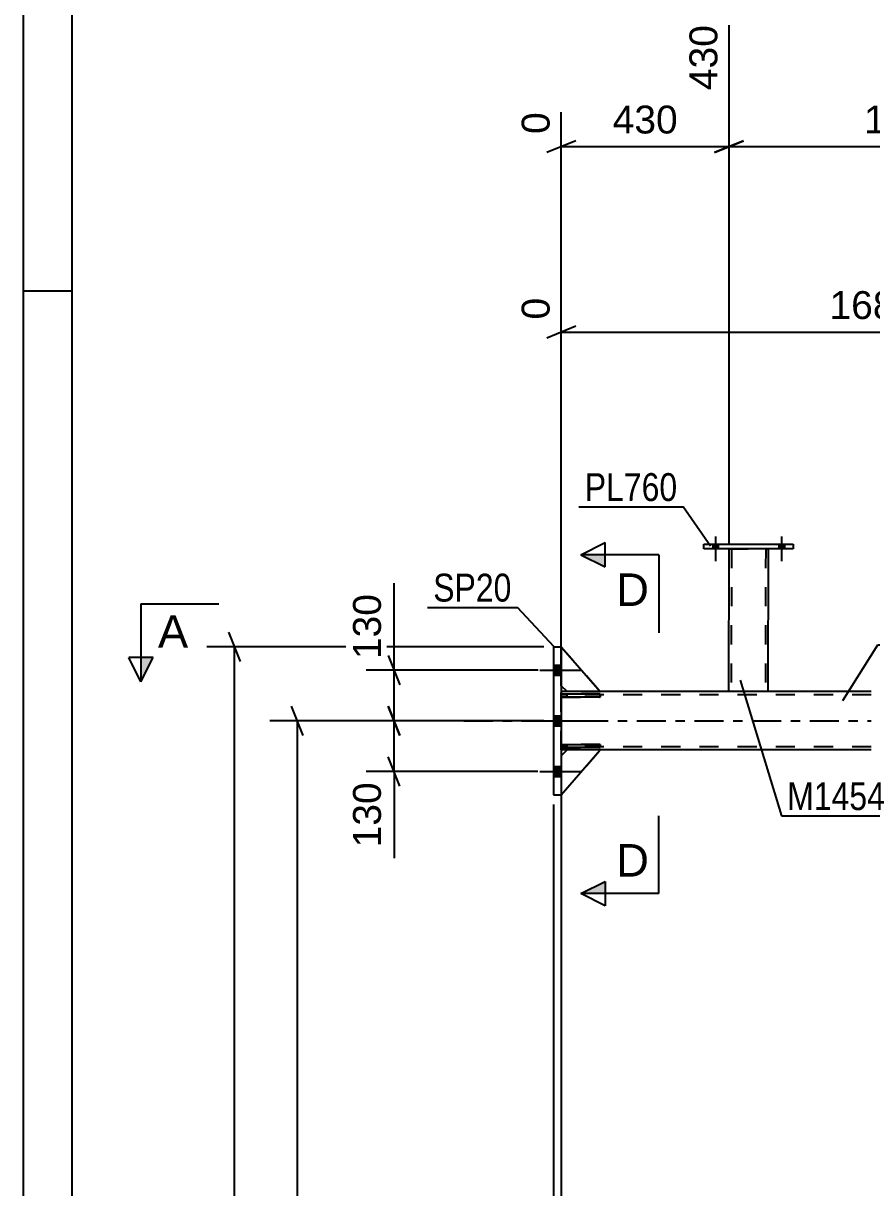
# Model space of a CAD drawing. Header units: millimetres. Extents: x -55 to 786, y -403 to 191.
# Drawn here: x -55.1 to 32, y -47.9 to 71.6 of the extents above; entities that cross this region are included whole.
import ezdxf

# ---------------------------------------------------------------- set-up
doc = ezdxf.new("R2010")
doc.units = ezdxf.units.MM
doc.linetypes.add('DXK_LINE_DOT2', pattern=[3.9198, 1.9599, -1.9599])
doc.linetypes.add('DXK_LINE_DOT3', pattern=[5.9187, 2.979, -0.9799, 0.9799, -0.9799])
doc.styles.add('Arial', font='ARIAL.TTF', dxfattribs={"height": 0.2})
doc.styles.add('Arial Narrow', font='ARIALN.TTF', dxfattribs={"height": 0.2})

# ---------------------------------------------------------------- blocks, each defined once
blk = doc.blocks.new('Unknown-203774531-1113')
at = {"color": 5, "linetype": 'Continuous'}
for p, q in [((-55.08, 191.12), (-55.08, -402.88)), ((-50.08, 186.12), (-50.08, -397.88)), ((-50.08, 44.12), (-55.08, 44.12))]:
    blk.add_line(p, q, dxfattribs=at)
blk = doc.blocks.new('Part-203774531-3390 - 3139')
at = {"color": 7, "linetype": 'DXK_LINE_DOT2'}
for p, q in [((0.16, 3.6), (0.16, 7.6)), ((0.16, 7.6), (4.16, 3)), ((0.76, 3), (0.16, 3.6)), ((4.16, 3), (0.76, 3))]:
    blk.add_line(p, q, dxfattribs=at)
blk = doc.blocks.new('Part-203774531-3388 - 3139')
at = {"color": 7, "linetype": 'DXK_LINE_DOT2'}
for p, q in [((0.76, -3), (0.16, -3.6)), ((0.16, -7.6), (4.16, -3)), ((4.16, -3), (0.76, -3)), ((0.16, -3.6), (0.16, -7.6))]:
    blk.add_line(p, q, dxfattribs=at)
blk = doc.blocks.new('Bolt-203774531-3210 - 3139')
at = {"linetype": 'Continuous'}
for points in [[(15.7, 17.64), (16.26, 17.64), (16.26, 18.12), (15.7, 18.12)], [(15.7, 17.64), (16.26, 17.64), (16.26, 18.12), (15.7, 18.12)], [(22.5, 17.64), (23.06, 17.64), (23.06, 18.12), (22.5, 18.12)], [(22.5, 17.64), (23.06, 17.64), (23.06, 18.12), (22.5, 18.12)]]:
    blk.add_hatch(color=1, dxfattribs=at).paths.add_polyline_path(points)
at = {"color": 1, "linetype": 'Continuous'}
for p, q in [((15.7, 18.12), (15.7, 17.64)), ((15.7, 18.12), (15.7, 17.64)), ((15.98, 18.92), (15.98, 16.4)), ((15.98, 18.92), (15.98, 16.4)), ((16.26, 18.12), (16.26, 17.64)), ((16.26, 18.12), (16.26, 17.64)), ((22.5, 18.12), (22.5, 17.64)), ((22.5, 18.12), (22.5, 17.64)), ((22.78, 18.92), (22.78, 16.4)), ((22.78, 18.92), (22.78, 16.4)), ((23.06, 18.12), (23.06, 17.64)), ((23.06, 18.12), (23.06, 17.64))]:
    blk.add_line(p, q, dxfattribs=at)
blk = doc.blocks.new('Part-203774531-3323 - 3139')
at = {"color": 2, "linetype": 'Continuous'}
for p, q in [((-0.64, 7.6), (0.16, 7.6)), ((-0.64, 7.6), (-0.64, -7.6)), ((0.16, 7.6), (0.16, -7.6)), ((-0.64, -7.6), (0.16, -7.6))]:
    blk.add_line(p, q, dxfattribs=at)
blk = doc.blocks.new('Part-203774531-3722 - 3139')
at = {"color": 2, "linetype": 'Continuous'}
for p, q in [((0.76, 3), (0.16, 3)), ((31.98, 3), (4.16, 3)), ((0.76, -3), (0.16, -3)), ((31.98, -3), (4.16, -3))]:
    blk.add_line(p, q, dxfattribs=at)
at = {"color": 7, "linetype": 'DXK_LINE_DOT2'}
for p, q in [((0.16, -3), (0.16, 3)), ((31.98, 2.68), (0.16, 2.68)), ((4.16, 3), (0.76, 3)), ((31.98, -2.68), (0.16, -2.68)), ((4.16, -3), (0.76, -3))]:
    blk.add_line(p, q, dxfattribs=at)
at = {"color": 7, "linetype": 'DXK_LINE_DOT3'}
blk.add_line((-9.84, 0), (31.98, 0), dxfattribs=at)
blk = doc.blocks.new('Part-203774531-3364 - 3139')
at = {"color": 2, "linetype": 'Continuous'}
for p, q in [((0.76, -3), (0.16, -3.6)), ((0.16, -7.6), (4.16, -3)), ((4.16, -3), (0.76, -3))]:
    blk.add_line(p, q, dxfattribs=at)
at = {"color": 7, "linetype": 'DXK_LINE_DOT2'}
blk.add_line((0.16, -3.6), (0.16, -7.6), dxfattribs=at)
blk = doc.blocks.new('Part-203774531-3389 - 3139')
at = {"color": 2, "linetype": 'Continuous'}
for p, q in [((0.16, 7.6), (4.16, 3)), ((0.76, 3), (0.16, 3.6)), ((4.16, 3), (0.76, 3))]:
    blk.add_line(p, q, dxfattribs=at)
at = {"color": 7, "linetype": 'DXK_LINE_DOT2'}
blk.add_line((0.16, 3.6), (0.16, 7.6), dxfattribs=at)
blk = doc.blocks.new('Part-203774531-3434 - 3139')
at = {"color": 2, "linetype": 'Continuous'}
for p, q in [((0.16, 2.44), (0.16, 2.76)), ((0.16, 2.76), (4.16, 2.76)), ((4.16, 2.44), (0.16, 2.44)), ((4.16, 2.76), (4.16, 2.44))]:
    blk.add_line(p, q, dxfattribs=at)
at = {"color": 7, "linetype": 'DXK_LINE_DOT2'}
blk.add_line((0.76, 2.44), (0.76, 2.76), dxfattribs=at)
blk = doc.blocks.new('Part-203774531-3435 - 3139')
at = {"color": 2, "linetype": 'Continuous'}
for p, q in [((0.16, -2.44), (4.16, -2.44)), ((0.16, -2.44), (0.16, -2.76)), ((4.16, -2.76), (0.16, -2.76)), ((4.16, -2.44), (4.16, -2.76))]:
    blk.add_line(p, q, dxfattribs=at)
at = {"color": 7, "linetype": 'DXK_LINE_DOT2'}
blk.add_line((0.76, -2.76), (0.76, -2.44), dxfattribs=at)
blk = doc.blocks.new('Part-203774531-3436 - 3139')
at = {"color": 7, "linetype": 'DXK_LINE_DOT2'}
for p, q in [((4.16, 2.76), (0.16, 2.76)), ((0.16, 2.76), (0.16, 2.44)), ((0.16, 2.44), (4.16, 2.44)), ((0.76, 2.44), (0.76, 2.76)), ((4.16, 2.44), (4.16, 2.76))]:
    blk.add_line(p, q, dxfattribs=at)
blk = doc.blocks.new('Bolt-203774531-3641 - 3139')
at = {"linetype": 'Continuous'}
for points in [[(0.16, 4.68), (0.16, 5.72), (-0.64, 5.72), (-0.64, 4.68)], [(0.16, 4.68), (0.16, 5.72), (-0.64, 5.72), (-0.64, 4.68)], [(0.16, 4.68), (0.16, 5.72), (-0.64, 5.72), (-0.64, 4.68)], [(0.16, -0.52), (0.16, 0.52), (-0.64, 0.52), (-0.64, -0.52)], [(0.16, -0.52), (0.16, 0.52), (-0.64, 0.52), (-0.64, -0.52)], [(0.16, -5.72), (0.16, -4.68), (-0.64, -4.68), (-0.64, -5.72)], [(0.16, -5.72), (0.16, -4.68), (-0.64, -4.68), (-0.64, -5.72)], [(0.16, -5.72), (0.16, -4.68), (-0.64, -4.68), (-0.64, -5.72)]]:
    blk.add_hatch(color=1, dxfattribs=at).paths.add_polyline_path(points)
at = {"color": 1, "linetype": 'Continuous'}
for p, q in [((-2.04, 5.2), (2.16, 5.2)), ((-2.04, 5.2), (2.16, 5.2)), ((-2.04, 5.2), (2.16, 5.2)), ((-0.64, 5.72), (0.16, 5.72)), ((-0.64, 5.72), (0.16, 5.72)), ((-0.64, 5.72), (0.16, 5.72)), ((-0.64, 4.68), (0.16, 4.68)), ((-0.64, 4.68), (0.16, 4.68)), ((-0.64, 4.68), (0.16, 4.68)), ((-2.04, 0), (2.16, 0)), ((-2.04, 0), (2.16, 0)), ((-0.64, 0.52), (0.16, 0.52)), ((-0.64, 0.52), (0.16, 0.52)), ((-0.64, -0.52), (0.16, -0.52)), ((-0.64, -0.52), (0.16, -0.52)), ((-0.64, -4.68), (0.16, -4.68)), ((-0.64, -4.68), (0.16, -4.68)), ((-0.64, -4.68), (0.16, -4.68)), ((-2.04, -5.2), (2.16, -5.2)), ((-2.04, -5.2), (2.16, -5.2)), ((-2.04, -5.2), (2.16, -5.2)), ((-0.64, -5.72), (0.16, -5.72)), ((-0.64, -5.72), (0.16, -5.72)), ((-0.64, -5.72), (0.16, -5.72))]:
    blk.add_line(p, q, dxfattribs=at)
blk = doc.blocks.new('Part-203774531-3503 - 3139')
at = {"color": 7, "linetype": 'DXK_LINE_DOT2'}
for p, q in [((4.16, -2.44), (0.16, -2.44)), ((0.16, -2.44), (0.16, -2.76)), ((0.16, -2.76), (4.16, -2.76)), ((0.76, -2.76), (0.76, -2.44)), ((4.16, -2.76), (4.16, -2.44))]:
    blk.add_line(p, q, dxfattribs=at)
blk = doc.blocks.new('Part-203774531-3686 - 3139')
at = {"color": 2, "linetype": 'Continuous'}
for p, q in [((17.37, 3), (17.38, 17.64)), ((21.38, 17.64), (21.37, 3)), ((20.49, 3), (17.37, 3))]:
    blk.add_line(p, q, dxfattribs=at)
at = {"color": 7, "linetype": 'DXK_LINE_DOT2'}
for p, q in [((17.38, 17.64), (21.38, 17.64)), ((17.62, 17.64), (17.61, 3)), ((21.14, 17.64), (21.13, 3)), ((21.37, 3), (20.49, 3))]:
    blk.add_line(p, q, dxfattribs=at)
blk = doc.blocks.new('Part-203774531-3727 - 3139')
at = {"color": 2, "linetype": 'Continuous'}
for p, q in [((14.78, 17.64), (14.78, 18.12)), ((14.78, 18.12), (23.98, 18.12)), ((23.98, 18.12), (23.98, 17.64)), ((23.98, 17.64), (14.78, 17.64))]:
    blk.add_line(p, q, dxfattribs=at)
blk = doc.blocks.new('StraightDimension-203774531-27132 - 3139')
at = {"color": 7, "linetype": 'Continuous'}
for p, q in [((-32.79, 6.1), (-33.99, 9.1)), ((-1.64, 7.6), (-36.24, 7.6)), ((-33.39, -132.6), (-33.39, 7.6))]:
    blk.add_line(p, q, dxfattribs=at)
blk = doc.blocks.new('StraightDimension-203774531-4366 - 3139')
at = {"color": 7, "linetype": 'Continuous'}
for p, q in [((-17.61, 1.5), (-16.41, -1.5)), ((-1.64, 0), (-19.86, 0)), ((-17.01, -5.2), (-17.01, 0)), ((-16.41, -6.7), (-17.61, -3.7)), ((-2.26, -5.2), (-19.86, -5.2)), ((-17.01, -5.2), (-17.01, -14.12)), ((-17.01, -5.2), (-17.01, -14.12))]:
    blk.add_line(p, q, dxfattribs=at)
at = {"color": 0}
blk.add_wipeout([(-17.76, -5.73), (-21.96, -5.73), (-21.96, -13.6), (-17.76, -13.6)], dxfattribs=at)
at = {"color": 3, "style": 'Arial'}
blk.add_text('130', height=2.865, rotation=90.0002, dxfattribs=at).set_placement((-18.36, -13))
blk = doc.blocks.new('StraightDimension-203774531-4392 - 3139')
at = {"color": 7, "linetype": 'Continuous'}
for p, q in [((-26.33, -1.5), (-27.53, 1.5)), ((-1.64, 0), (-29.78, 0)), ((-26.93, -125), (-26.93, 0))]:
    blk.add_line(p, q, dxfattribs=at)
blk = doc.blocks.new('StraightDimension-203774531-4358 - 3139')
at = {"color": 7, "linetype": 'Continuous'}
for p, q in [((-17.01, 5.2), (-17.01, 14.12)), ((-17.01, 5.2), (-17.01, 14.12)), ((-17.61, 6.7), (-16.41, 3.7)), ((-2.23, 5.2), (-19.86, 5.2)), ((-17.01, 0), (-17.01, 5.2)), ((-16.41, -1.5), (-17.61, 1.5)), ((-1.64, 0), (-19.86, 0))]:
    blk.add_line(p, q, dxfattribs=at)
at = {"color": 0}
blk.add_wipeout([(-17.76, 13.6), (-21.96, 13.6), (-21.96, 5.72), (-17.76, 5.72)], dxfattribs=at)
at = {"color": 3, "style": 'Arial'}
blk.add_text('130', height=2.865, rotation=90.0002, dxfattribs=at).set_placement((-18.36, 6.33))
blk = doc.blocks.new('StraightDimension-203774531-26958 - 3139')
at = {"color": 7, "linetype": 'Continuous'}
for p, q in [((17.38, 18.24), (17.38, 71.42)), ((0.16, 4), (0.16, 62.48)), ((1.66, 59.55), (-1.34, 58.35)), ((0.16, 58.95), (17.38, 58.95)), ((15.88, 58.35), (18.88, 59.55))]:
    blk.add_line(p, q, dxfattribs=at)
at = {"color": 0}
blk.add_wipeout([(12.7, 59.7), (12.7, 63.9), (4.83, 63.9), (4.83, 59.7)], dxfattribs=at)
at = {"color": 3, "style": 'Arial'}
blk.add_text('430', height=2.865, dxfattribs=at).set_placement((5.43, 60.3))
at = {"color": 0, "linetype": 'Continuous'}
for points in [[(16.78, 72.02), (12.58, 72.02), (12.58, 64.15), (16.78, 64.15)], [(-0.44, 63.08), (-4.64, 63.08), (-4.64, 59.65), (-0.44, 59.65)]]:
    blk.add_wipeout(points, dxfattribs=at)
at = {"color": 3, "linetype": 'Continuous', "style": 'Arial'}
for s, height, p in [('430', 2.865, (16.18, 64.75)), ('0', 2.87, (-1.04, 60.25))]:
    blk.add_text(s, height=height, rotation=90.0002, dxfattribs=at).set_placement(p)
blk = doc.blocks.new('StraightDimension-203774531-4663 - 3139')
at = {"color": 7, "linetype": 'Continuous'}
for p, q in [((0.16, -4), (0.16, -64.84)), ((42.28, -121), (42.28, -59.59)), ((1.66, -61.84), (-1.34, -63.04)), ((40.78, -63.04), (43.78, -61.84)), ((0.16, -62.44), (42.28, -62.44))]:
    blk.add_line(p, q, dxfattribs=at)
at = {"color": 0}
blk.add_wipeout([(26.27, -61.69), (26.27, -57.49), (16.17, -57.49), (16.17, -61.69)], dxfattribs=at)
at = {"color": 3, "style": 'Arial'}
blk.add_text('1137', height=2.865, dxfattribs=at).set_placement((16.77, -61.09))
blk = doc.blocks.new('StraightDimension-203774531-3914 - 3139')
at = {"color": 7, "linetype": 'Continuous'}
for p, q in [((64.12, -2.01), (64.12, 50.09)), ((0.16, 4), (0.16, 43.42)), ((1.66, 40.5), (-1.34, 39.3)), ((0.16, 39.9), (64.12, 39.9)), ((62.62, 39.3), (65.62, 40.5))]:
    blk.add_line(p, q, dxfattribs=at)
at = {"color": 0}
blk.add_wipeout([(37.19, 40.65), (37.19, 44.85), (27.09, 44.85), (27.09, 40.65)], dxfattribs=at)
at = {"color": 3, "style": 'Arial'}
blk.add_text('1683', height=2.865, dxfattribs=at).set_placement((27.69, 41.25))
at = {"color": 0, "linetype": 'Continuous'}
for points in [[(63.52, 50.69), (59.32, 50.69), (59.32, 40.6), (63.52, 40.6)], [(-0.44, 44.02), (-4.64, 44.02), (-4.64, 40.6), (-0.44, 40.6)]]:
    blk.add_wipeout(points, dxfattribs=at)
at = {"color": 3, "linetype": 'Continuous', "style": 'Arial'}
for s, height, p in [('1683', 2.865, (62.92, 41.2)), ('0', 2.87, (-1.04, 41.2))]:
    blk.add_text(s, height=height, rotation=90.0002, dxfattribs=at).set_placement(p)
blk = doc.blocks.new('StraightDimension-203774531-4638 - 3139')
at = {"color": 7, "linetype": 'Continuous'}
blk.add_line((-0.64, -8.6), (-0.64, -165.68), dxfattribs=at)
blk = doc.blocks.new('StraightDimension-203774531-26957 - 3139')
at = {"color": 7, "linetype": 'Continuous'}
for p, q in [((17.38, 18.24), (17.38, 71.42)), ((54, 17.62), (54, 69.15)), ((18.88, 59.55), (15.88, 58.35)), ((17.38, 58.95), (54, 58.95)), ((52.5, 58.35), (55.5, 59.55))]:
    blk.add_line(p, q, dxfattribs=at)
at = {"color": 0}
blk.add_wipeout([(40.73, 59.7), (40.73, 63.9), (30.64, 63.9), (30.64, 59.7)], dxfattribs=at)
at = {"color": 3, "style": 'Arial'}
blk.add_text('1000', height=2.865, dxfattribs=at).set_placement((31.24, 60.3))
at = {"color": 0, "linetype": 'Continuous'}
blk.add_wipeout([(53.4, 69.75), (49.2, 69.75), (49.2, 59.65), (53.4, 59.65)], dxfattribs=at)
at = {"color": 3, "linetype": 'Continuous', "style": 'Arial'}
blk.add_text('1430', height=2.865, rotation=90.0002, dxfattribs=at).set_placement((52.8, 60.25))
blk = doc.blocks.new('Mark-203774531-3319 - 3139')
at = {"color": 30, "linetype": 'Continuous'}
for p in [(-13.59, 11.64), (-0.56, 7.58)]:
    blk.add_line(p, (-4.35, 11.64), dxfattribs=at)
at = {"color": 0}
blk.add_wipeout([(-4.95, 12.24), (-4.95, 15.24), (-12.99, 15.24), (-12.99, 12.24)], dxfattribs=at)
blk.add_wipeout([(-4.95, 12.24), (-4.95, 15.24), (-12.99, 15.24), (-12.99, 12.24)], dxfattribs=at)
at = {"color": 3, "style": 'Arial Narrow'}
blk.add_text('SP20', height=2.863, dxfattribs=at).set_placement((-12.99, 12.24))
blk = doc.blocks.new('Mark-203774531-3718 - 3139')
at = {"color": 30, "linetype": 'Continuous'}
for p, q in [((29.05, 2.09), (32.65, 7.78)), ((32.65, 7.78), (43.72, 7.78))]:
    blk.add_line(p, q, dxfattribs=at)
at = {"color": 0}
blk.add_wipeout([(43.12, 8.38), (43.12, 11.38), (33.25, 11.38), (33.25, 8.38)], dxfattribs=at)
blk.add_wipeout([(43.12, 8.38), (43.12, 11.38), (33.25, 11.38), (33.25, 8.38)], dxfattribs=at)
at = {"color": 3, "style": 'Arial Narrow'}
blk.add_text('TR520', height=2.863, dxfattribs=at).set_placement((33.25, 8.38))
blk = doc.blocks.new('Mark-203774531-3682 - 3139')
at = {"color": 30, "linetype": 'Continuous'}
for p, q in [((18.53, 4.18), (22.75, -9.77)), ((22.75, -9.77), (34, -9.77))]:
    blk.add_line(p, q, dxfattribs=at)
at = {"color": 0}
blk.add_wipeout([(33.4, -9.17), (33.4, -6.17), (23.35, -6.17), (23.35, -9.17)], dxfattribs=at)
blk.add_wipeout([(33.4, -9.17), (33.4, -6.17), (23.35, -6.17), (23.35, -9.17)], dxfattribs=at)
at = {"color": 3, "style": 'Arial Narrow'}
blk.add_text('M1454', height=2.863, dxfattribs=at).set_placement((23.35, -9.17))
blk = doc.blocks.new('Mark-203774531-3723 - 3139')
at = {"color": 30, "linetype": 'Continuous'}
for p in [(1.97, 21.96), (15.48, 17.92)]:
    blk.add_line(p, (12.68, 21.96), dxfattribs=at)
at = {"color": 0}
blk.add_wipeout([(12.08, 22.56), (12.08, 25.56), (2.57, 25.56), (2.57, 22.56)], dxfattribs=at)
blk.add_wipeout([(12.08, 22.56), (12.08, 25.56), (2.57, 25.56), (2.57, 22.56)], dxfattribs=at)
at = {"color": 3, "style": 'Arial Narrow'}
blk.add_text('PL760', height=2.863, dxfattribs=at).set_placement((2.57, 22.56))
blk = doc.blocks.new('SectionMark-203774531-5191 - 3139')
at = {"linetype": 'Continuous'}
blk.add_hatch(color=6, dxfattribs=at).paths.add_polyline_path([(-43.01, 6.5), (-41.76, 6.5), (-43.01, 4)])
at = {"color": 6, "linetype": 'Continuous'}
for p, q in [((-43.01, 12), (-35.01, 12)), ((-43.01, 12), (-43.01, 4)), ((-43.01, 4), (-44.26, 6.5)), ((-41.76, 6.5), (-44.26, 6.5)), ((-43.01, 4), (-41.76, 6.5))]:
    blk.add_line(p, q, dxfattribs=at)
at = {"color": 0, "linetype": 'Continuous'}
blk.add_wipeout([(-38.15, 7.5), (-38.15, 11), (-41.26, 11), (-41.26, 7.5)], dxfattribs=at)
at = {"color": 3, "linetype": 'Continuous', "style": 'Arial'}
blk.add_text('A', height=3.34, dxfattribs=at).set_placement((-41.26, 7.5))
blk = doc.blocks.new('SectionMark-203774531-5195 - 3139')
at = {"linetype": 'Continuous'}
for points in [[(4.66, 17.04), (4.66, 15.79), (2.16, 17.04)], [(4.66, -16.5), (4.66, -17.75), (2.16, -17.75)]]:
    blk.add_hatch(color=6, dxfattribs=at).paths.add_polyline_path(points)
at = {"color": 6, "linetype": 'Continuous'}
for p, q in [((2.16, 17.04), (4.66, 18.29)), ((4.66, 15.79), (4.66, 18.29)), ((10.16, 17.04), (2.16, 17.04)), ((2.16, 17.04), (4.66, 15.79)), ((10.16, 17.04), (10.16, 9.04)), ((10.16, -17.75), (10.16, -9.75)), ((2.16, -17.75), (4.66, -16.5)), ((4.66, -16.5), (4.66, -19)), ((10.16, -17.75), (2.16, -17.75)), ((4.66, -19), (2.16, -17.75))]:
    blk.add_line(p, q, dxfattribs=at)
at = {"color": 0, "linetype": 'Continuous'}
for points in [[(9.16, 11.79), (9.16, 15.29), (5.79, 15.29), (5.79, 11.79)], [(9.16, -16), (9.16, -12.5), (5.79, -12.5), (5.79, -16)]]:
    blk.add_wipeout(points, dxfattribs=at)
at = {"color": 3, "linetype": 'Continuous', "style": 'Arial'}
for p in [(5.79, 11.79), (5.79, -16)]:
    blk.add_text('D', height=3.34, dxfattribs=at).set_placement(p)

msp = doc.modelspace()

# ---------------------------------------------------------------- block references
for name in ['Unknown-203774531-1113', 'Part-203774531-3727 - 3139', 'Bolt-203774531-3210 - 3139', 'Part-203774531-3686 - 3139', 'Part-203774531-3323 - 3139', 'Part-203774531-3390 - 3139', 'Part-203774531-3389 - 3139', 'Bolt-203774531-3641 - 3139', 'Part-203774531-3722 - 3139', 'Part-203774531-3434 - 3139', 'Part-203774531-3436 - 3139', 'Part-203774531-3435 - 3139', 'Part-203774531-3503 - 3139', 'Part-203774531-3388 - 3139', 'Part-203774531-3364 - 3139']:
    msp.add_blockref(name, (0, 0))

# ---------------------------------------------------------------- next in the draw order: block references
msp.add_blockref('StraightDimension-203774531-27132 - 3139', (0, 0))

# ---------------------------------------------------------------- next in the draw order: block references
msp.add_blockref('StraightDimension-203774531-4366 - 3139', (0, 0))

# ---------------------------------------------------------------- next in the draw order: block references
msp.add_blockref('StraightDimension-203774531-4392 - 3139', (0, 0))

# ---------------------------------------------------------------- next in the draw order: block references
for name in ['StraightDimension-203774531-4358 - 3139', 'StraightDimension-203774531-4663 - 3139']:
    msp.add_blockref(name, (0, 0))

# ---------------------------------------------------------------- next in the draw order: block references
for name in ['StraightDimension-203774531-26958 - 3139', 'StraightDimension-203774531-4638 - 3139']:
    msp.add_blockref(name, (0, 0))

# ---------------------------------------------------------------- next in the draw order: block references
msp.add_blockref('StraightDimension-203774531-3914 - 3139', (0, 0))

# ---------------------------------------------------------------- next in the draw order: block references
for name in ['StraightDimension-203774531-26957 - 3139', 'Mark-203774531-3319 - 3139', 'Mark-203774531-3718 - 3139']:
    msp.add_blockref(name, (0, 0))

# ---------------------------------------------------------------- next in the draw order: block references
for name in ['Mark-203774531-3723 - 3139', 'Mark-203774531-3682 - 3139']:
    msp.add_blockref(name, (0, 0))

# ---------------------------------------------------------------- next in the draw order: block references
msp.add_blockref('SectionMark-203774531-5191 - 3139', (0, 0))

# ---------------------------------------------------------------- next in the draw order: block references
msp.add_blockref('SectionMark-203774531-5195 - 3139', (0, 0))

doc.saveas('drawing.dxf')
